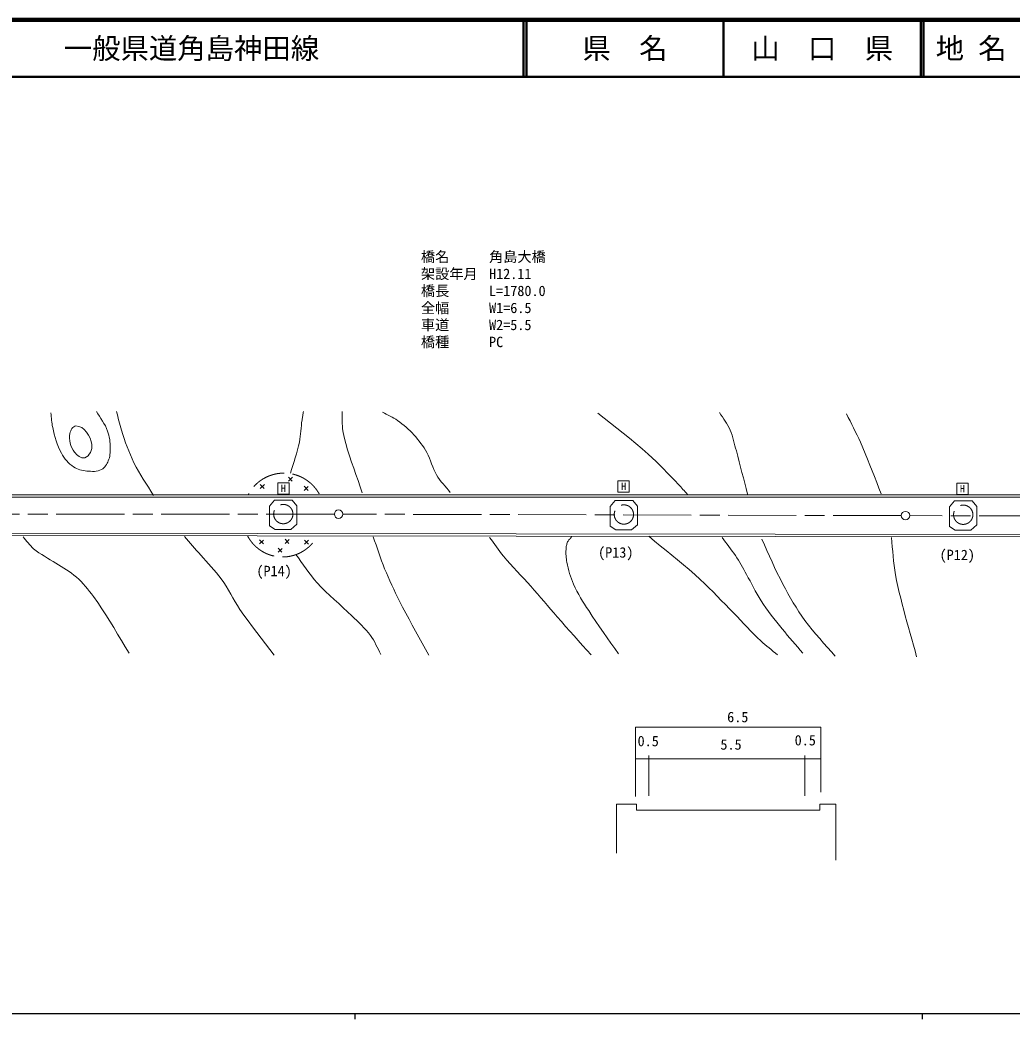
# Model space of a CAD drawing. Units: millimetres, scale not verified. Extents: x 40000 to 680000, y 20000 to 380000.
# Drawn here: x 209015 to 383834, y 204000 to 380000 of the extents above; entities that cross this region are included whole.
import ezdxf
from ezdxf.enums import TextEntityAlignment as Align

# ---------------------------------------------------------------- set-up
doc = ezdxf.new("R2010")
doc.units = ezdxf.units.MM
doc.header["$LTSCALE"] = 1000
doc.linetypes.add('CHAIN', pattern=[18.5, 12, -1.5, 3.5, -1.5])
doc.linetypes.add('DASHED', pattern=[7.5, 6, -1.5])
for name, color, linetype, lineweight in [('M-BGD', 7, 'Continuous', 13), ('M-BMK', 2, 'Continuous', 13), ('M-STR-HTXT', 7, 'Continuous', 13), ('M-TTL', 7, 'Continuous', 140), ('M-TTL-BAND', 7, 'Continuous', 25), ('M-TTL-LINE', 7, 'Continuous', 50)]:
    doc.layers.add(name, color=color, linetype=linetype, lineweight=lineweight)
doc.layers.add('M-TTL-TXT', color=7, linetype='Continuous')
doc.styles.add('ＭＳ ゴシック', font='')
doc.styles.get('ＭＳ ゴシック').set_extended_font_data('MS Gothic')

msp = doc.modelspace()

# ---------------------------------------------------------------- linework, layer by layer
at = {"layer": 'M-BGD'}
for p, q in [((256310, 299459), (256988, 298744)), ((256310, 298736), (257025, 299437)), ((251363, 298189), (252042, 297474)), ((251363, 297467), (252078, 298167)), ((254444, 298438), (256444, 298438)), ((254444, 296438), (254444, 298438)), ((256444, 298438), (256444, 296438)), ((259112, 297853), (259790, 297138)), ((259112, 297131), (259827, 297832)), ((314391, 298788), (316391, 298788)), ((314391, 296788), (314391, 298788)), ((316391, 298788), (316391, 296788)), ((374104, 298380), (376104, 298380)), ((374104, 296380), (374104, 298380)), ((376104, 298380), (376104, 296380)), ((564710, 295918), (196448, 295918)), ((564710, 296318), (196487, 296318)), ((256444, 296438), (254444, 296438)), ((316391, 296788), (314391, 296788)), ((376104, 296380), (374104, 296380)), ((564622, 288709), (194960, 289176)), ((251229, 288410), (251908, 287695)), ((251229, 287687), (251944, 288388)), ((254500, 286938), (255179, 286223)), ((254500, 286216), (255215, 286916)), ((255741, 288514), (256419, 287799)), ((255741, 287792), (256456, 288492)), ((259170, 288383), (259849, 287668)), ((259170, 287661), (259885, 288361))]:
    msp.add_line(p, q, dxfattribs=at)
at = {"layer": 'M-BGD', "linetype": 'DASHED'}
for p, q in [((252981, 294374), (253885, 295392)), ((252981, 290898), (252981, 294374)), ((253885, 295392), (256986, 295392)), ((256986, 295392), (257811, 294400)), ((257811, 294400), (257811, 291158)), ((313000, 294301), (313905, 295319)), ((313000, 290825), (313000, 294301)), ((313905, 295319), (317005, 295319)), ((317005, 295319), (317830, 294327)), ((317830, 294327), (317830, 291085)), ((372801, 294257), (373706, 295276)), ((372801, 290781), (372801, 294257)), ((373706, 295276), (376806, 295276)), ((376806, 295276), (377631, 294283)), ((377631, 294283), (377631, 291042)), ((253991, 290241), (252981, 290898)), ((257811, 291158), (256775, 290241)), ((314010, 290168), (313000, 290825)), ((317830, 291085), (316794, 290168)), ((373811, 290124), (372801, 290781)), ((377631, 291042), (376595, 290124)), ((256775, 290241), (253991, 290241)), ((316794, 290168), (314010, 290168)), ((376595, 290124), (373811, 290124))]:
    msp.add_line(p, q, dxfattribs=at)
at = {"layer": 'M-BGD'}
for points in [[(222482, 311050), (222739, 310620), (223009, 310196), (223284, 309774), (223557, 309352), (223819, 308924), (224063, 308488), (224282, 308040), (224466, 307577), (224582, 307218), (224680, 306854), (224760, 306484), (224824, 306110), (224873, 305734), (224907, 305356), (224927, 304978), (224933, 304600), (224931, 304315), (224921, 304027), (224902, 303740), (224871, 303454), (224826, 303170), (224764, 302891), (224684, 302619), (224583, 302353), (224481, 302128), (224368, 301903), (224242, 301684), (224102, 301474), (223948, 301277), (223778, 301097), (223591, 300939), (223387, 300806), (223092, 300670), (222781, 300575), (222459, 300514), (222127, 300484), (221791, 300477), (221453, 300488), (221118, 300512), (220789, 300544), (220484, 300580), (220178, 300630), (219874, 300694), (219574, 300773), (219280, 300870), (218994, 300984), (218718, 301118), (218454, 301273), (218127, 301505), (217818, 301762), (217527, 302042), (217254, 302341), (216997, 302656), (216757, 302985), (216533, 303322), (216324, 303666), (216040, 304196), (215792, 304742), (215574, 305304), (215382, 305876), (215211, 306458), (215057, 307044), (214913, 307632), (214777, 308219), (214712, 308536), (214660, 308855), (214619, 309176), (214584, 309498), (214553, 309821), (214524, 310143), (214492, 310466), (214456, 310788)], [(232522, 296253), (232088, 296965), (231645, 297671), (231197, 298375), (230752, 299080), (230314, 299789), (229891, 300506), (229486, 301233), (229107, 301974), (228779, 302671), (228469, 303376), (228175, 304089), (227895, 304807), (227629, 305531), (227373, 306259), (227127, 306990), (226889, 307723), (226765, 308130), (226650, 308540), (226543, 308952), (226442, 309365), (226343, 309780), (226245, 310194), (226146, 310608), (226042, 311021)], [(256687, 300135), (256888, 300823), (257098, 301509), (257311, 302194), (257522, 302880), (257727, 303567), (257919, 304257), (258095, 304952), (258248, 305651), (258334, 306132), (258403, 306615), (258459, 307101), (258507, 307588), (258552, 308075), (258599, 308562), (258652, 309048), (258715, 309533), (258745, 309723), (258776, 309913), (258808, 310103), (258842, 310292), (258876, 310482), (258911, 310671), (258945, 310861), (258978, 311050)], [(265778, 311050), (265790, 310619), (265794, 310187), (265794, 309755), (265795, 309322), (265804, 308891), (265825, 308461), (265863, 308032), (265924, 307606), (266148, 306486), (266422, 305378), (266736, 304280), (267082, 303190), (267451, 302105), (267834, 301024), (268223, 299944), (268610, 298863), (268984, 297780), (269339, 296691)], [(272900, 310934), (273234, 310751), (273572, 310574), (273910, 310399), (274249, 310223), (274584, 310043), (274915, 309855), (275240, 309657), (275555, 309445), (275945, 309162), (276327, 308869), (276702, 308566), (277068, 308253), (277427, 307930), (277776, 307598), (278115, 307257), (278445, 306906), (278766, 306545), (279077, 306174), (279379, 305795), (279670, 305408), (279950, 305012), (280219, 304610), (280476, 304200), (280721, 303783), (280967, 303308), (281181, 302816), (281375, 302315), (281559, 301808), (281743, 301302), (281940, 300802), (282160, 300314), (282414, 299843), (282676, 299432), (282960, 299036), (283260, 298651), (283572, 298275), (283891, 297902), (284211, 297531), (284528, 297158), (284836, 296779)], [(310826, 310758), (311944, 309860), (313070, 308971), (314199, 308085), (315326, 307197), (316447, 306302), (317557, 305395), (318652, 304469), (319727, 303521), (320419, 302882), (321099, 302231), (321769, 301569), (322431, 300899), (323087, 300223), (323740, 299543), (324389, 298861), (325039, 298180), (325243, 297964), (325445, 297746), (325646, 297528), (325846, 297308), (326046, 297088), (326245, 296868), (326444, 296648), (326644, 296428)], [(337210, 296487), (336967, 297436), (336727, 298385), (336487, 299335), (336248, 300285), (336006, 301234), (335761, 302183), (335511, 303130), (335254, 304075), (335131, 304539), (335015, 305005), (334899, 305471), (334780, 305937), (334652, 306400), (334512, 306858), (334354, 307309), (334174, 307752), (333980, 308160), (333765, 308556), (333534, 308944), (333292, 309326), (333043, 309705), (332793, 310083), (332545, 310462), (332306, 310846)], [(360791, 296516), (360386, 297529), (359987, 298545), (359590, 299562), (359193, 300578), (358793, 301594), (358388, 302607), (357975, 303617), (357551, 304622), (357114, 305622), (356825, 306254), (356527, 306882), (356221, 307506), (355911, 308128), (355598, 308749), (355284, 309369), (354971, 309990), (354662, 310613)], [(209553, 288957), (209783, 288691), (210007, 288419), (210230, 288146), (210454, 287873), (210682, 287605), (210917, 287344), (211162, 287093), (211421, 286856), (211877, 286487), (212354, 286145), (212845, 285822), (213346, 285513), (213853, 285211), (214361, 284910), (214865, 284605), (215361, 284287), (215816, 283993), (216277, 283707), (216740, 283422), (217201, 283135), (217656, 282841), (218102, 282534), (218535, 282211), (218950, 281865), (219370, 281477), (219774, 281073), (220163, 280654), (220540, 280223), (220906, 279781), (221263, 279333), (221612, 278878), (221956, 278421), (222722, 277360), (223457, 276278), (224168, 275179), (224860, 274068), (225540, 272948), (226214, 271824), (226888, 270700), (227568, 269580), (228261, 268469)], [(253827, 268119), (253063, 269122), (252290, 270119), (251515, 271114), (250741, 272110), (249973, 273111), (249217, 274119), (248476, 275139), (247756, 276174), (247329, 276833), (246923, 277506), (246531, 278189), (246144, 278874), (245755, 279558), (245354, 280235), (244935, 280898), (244488, 281544), (244070, 282093), (243635, 282629), (243185, 283153), (242726, 283669), (242260, 284180), (241793, 284690), (241328, 285201), (240869, 285717), (240509, 286127), (240148, 286537), (239787, 286945), (239426, 287354), (239064, 287762), (238702, 288170), (238341, 288578), (237979, 288986)], [(281042, 268089), (280468, 269148), (279889, 270204), (279308, 271259), (278727, 272314), (278148, 273370), (277574, 274429), (277007, 275492), (276450, 276559), (275906, 277633), (275557, 278335), (275213, 279039), (274873, 279745), (274539, 280454), (274211, 281166), (273892, 281882), (273580, 282601), (273279, 283324), (273003, 284019), (272741, 284719), (272487, 285423), (272241, 286129), (271998, 286836), (271757, 287544), (271513, 288252), (271265, 288957)], [(291782, 288811), (292083, 288401), (292380, 287988), (292677, 287574), (292973, 287161), (293273, 286749), (293576, 286342), (293886, 285939), (294205, 285542), (294785, 284856), (295381, 284184), (295987, 283521), (296602, 282865), (297219, 282211), (297836, 281556), (298447, 280897), (299050, 280231), (299636, 279565), (300218, 278895), (300797, 278223), (301374, 277550), (301951, 276875), (302528, 276202), (303108, 275530), (303690, 274860), (304430, 274018), (305172, 273177), (305916, 272338), (306662, 271499), (307407, 270662), (308153, 269824), (308899, 268986), (309644, 268148)], [(314489, 268352), (313828, 269298), (313160, 270239), (312490, 271179), (311821, 272119), (311157, 273063), (310502, 274013), (309860, 274971), (309235, 275940), (308877, 276505), (308519, 277071), (308164, 277640), (307817, 278213), (307481, 278792), (307160, 279378), (306858, 279974), (306579, 280581), (306383, 281050), (306200, 281524), (306029, 282004), (305871, 282488), (305727, 282977), (305597, 283469), (305483, 283964), (305383, 284462), (305335, 284740), (305295, 285020), (305262, 285301), (305238, 285582), (305223, 285864), (305217, 286147), (305222, 286429), (305237, 286710), (305251, 286882), (305269, 287054), (305292, 287226), (305322, 287397), (305359, 287566), (305405, 287732), (305461, 287895), (305529, 288052), (305595, 288175), (305673, 288290), (305759, 288401), (305852, 288507), (305947, 288612), (306044, 288715), (306139, 288820), (306229, 288928)], [(319815, 289045), (320827, 288203), (321846, 287367), (322867, 286535), (323888, 285703), (324906, 284867), (325918, 284025), (326922, 283174), (327914, 282309), (328892, 281427), (329654, 280713), (330404, 279986), (331144, 279248), (331877, 278503), (332605, 277753), (333331, 277002), (334057, 276250), (334787, 275503), (335381, 274889), (335968, 274268), (336551, 273643), (337135, 273019), (337722, 272399), (338317, 271786), (338923, 271185), (339544, 270599), (339902, 270280), (340268, 269970), (340639, 269666), (341014, 269367), (341392, 269070), (341770, 268775), (342147, 268478), (342521, 268177)], [(346987, 268469), (346529, 269000), (346068, 269529), (345607, 270057), (345146, 270585), (344687, 271116), (344231, 271649), (343782, 272187), (343338, 272730), (342852, 273335), (342366, 273942), (341884, 274551), (341407, 275165), (340938, 275784), (340479, 276410), (340034, 277046), (339603, 277691), (339252, 278254), (338918, 278826), (338598, 279406), (338285, 279992), (337977, 280579), (337669, 281167), (337356, 281752), (337034, 282332), (336800, 282748), (336567, 283165), (336333, 283582), (336098, 283998), (335860, 284411), (335617, 284822), (335367, 285229), (335108, 285630), (334830, 286040), (334542, 286443), (334248, 286841), (333949, 287236), (333646, 287629), (333344, 288022), (333042, 288415), (332744, 288811)], [(362572, 288840), (362657, 288019), (362732, 287195), (362805, 286372), (362879, 285549), (362960, 284726), (363054, 283906), (363166, 283088), (363301, 282274), (363503, 281228), (363723, 280186), (363960, 279148), (364211, 278113), (364474, 277081), (364747, 276051), (365027, 275022), (365312, 273995), (365600, 272968), (365889, 271941), (366177, 270914), (366460, 269887), (366738, 268858), (367008, 267827)], [(339749, 288548), (340206, 287553), (340655, 286554), (341101, 285553), (341549, 284553), (342003, 283556), (342469, 282565), (342951, 281582), (343455, 280610), (343900, 279787), (344353, 278969), (344816, 278155), (345291, 277348), (345778, 276550), (346281, 275761), (346800, 274984), (347337, 274218), (347956, 273392), (348600, 272586), (349265, 271796), (349943, 271016), (350630, 270243), (351319, 269472), (352003, 268697), (352678, 267914)], [(257606, 285863), (258071, 285231), (258529, 284593), (258983, 283952), (259438, 283312), (259900, 282678), (260373, 282052), (260862, 281439), (261371, 280843), (262091, 280069), (262839, 279322), (263608, 278595), (264390, 277881), (265177, 277173), (265963, 276462), (266740, 275743), (267500, 275006), (267923, 274592), (268351, 274182), (268779, 273772), (269204, 273358), (269620, 272937), (270022, 272505), (270407, 272058), (270769, 271592), (271039, 271198), (271288, 270791), (271521, 270373), (271741, 269947), (271955, 269518), (272168, 269087), (272384, 268659), (272608, 268235)]]:
    msp.add_lwpolyline(points, dxfattribs=at)
msp.add_lwpolyline([(218863, 308482), (218662, 308445), (218479, 308349), (218316, 308206), (218172, 308027), (218050, 307822), (217948, 307603), (217869, 307382), (217812, 307169), (217749, 306746), (217740, 306313), (217782, 305876), (217871, 305441), (218003, 305017), (218176, 304609), (218386, 304225), (218629, 303871), (218801, 303664), (218996, 303458), (219212, 303266), (219444, 303097), (219687, 302963), (219937, 302874), (220189, 302843), (220439, 302878), (220740, 303015), (221006, 303226), (221234, 303496), (221420, 303811), (221563, 304155), (221658, 304513), (221703, 304871), (221694, 305213), (221586, 305766), (221387, 306332), (221108, 306885), (220759, 307395), (220350, 307838), (219891, 308185), (219392, 308408)], close=True, dxfattribs=at)
at = {"layer": 'M-BGD', "linetype": 'DASHED'}
for centre in [(255417, 292955), (315437, 292882), (375238, 292839)]:
    msp.add_circle(centre, 1700, dxfattribs=at)
for centre, radius, start, end in [((255523, 293057), 7113, 29.37013, 151.7033), ((255275, 292348), 6952, 208.10015, 328.85586)]:
    msp.add_arc(centre, radius, start, end, dxfattribs=at)
at = {"layer": 'M-BMK', "linetype": 'CHAIN'}
for p, q in [((264415, 292941), (166072, 292970)), ((364317, 292680), (265915, 292939)), ((464043, 292620), (365817, 292678))]:
    msp.add_line(p, q, dxfattribs=at)
at = {"layer": 'M-BMK'}
for centre in [(265165, 292941), (365067, 292678)]:
    msp.add_circle(centre, 750, dxfattribs=at)
at = {"layer": 'M-STR-HTXT'}
for p, q in [((564622, 289109), (194919, 289576)), ((317488, 255399), (350124, 255399)), ((317488, 243209), (317488, 255399)), ((350124, 255399), (350124, 243941)), ((319838, 250433), (319838, 243323)), ((347309, 250433), (347309, 243323)), ((317488, 249824), (350124, 249824)), ((314123, 241828), (317684, 241828)), ((314123, 233200), (314123, 241828)), ((317684, 241828), (317684, 240800)), ((349987, 241828), (349987, 240800)), ((349987, 241828), (352801, 241828)), ((352801, 241828), (352801, 231979)), ((317684, 240800), (349987, 240800))]:
    msp.add_line(p, q, dxfattribs=at)
at = {"layer": 'M-TTL', "color": 2}
msp.add_line((680000, 380000), (40000, 380000), dxfattribs=at)
at = {"layer": 'M-TTL-BAND'}
for p, q in [((40000, 205000), (579000, 205000)), ((268000, 205000), (268000, 204000)), ((368000, 205000), (368000, 204000))]:
    msp.add_line(p, q, dxfattribs=at)
at = {"layer": 'M-TTL-LINE'}
for p, q in [((297750, 380000), (297750, 370000)), ((298250, 380000), (298250, 370000)), ((333000, 380000), (333000, 370000)), ((367750, 380000), (367750, 370000)), ((368250, 380000), (368250, 370000)), ((40000, 370000), (680000, 370000))]:
    msp.add_line(p, q, dxfattribs=at)

# ---------------------------------------------------------------- texts
at = {"layer": 'M-BGD', "style": 'ＭＳ ゴシック'}
for p in [(255444, 296438), (315391, 296788), (375104, 296380)]:
    msp.add_text('H', height=1320, dxfattribs=at).set_placement(p, align=Align.BOTTOM_CENTER)
for s, p in [('(P13)', (314007, 286199)), ('(P12)', (374187, 285761)), ('(P14)', (253798, 282930))]:
    msp.add_text(s, height=1833, dxfattribs=at).set_placement(p, align=Align.MIDDLE_CENTER)
at = {"layer": 'M-STR-HTXT', "style": 'ＭＳ ゴシック'}
for s, p in [('橋名', (279672, 336816)), ('角島大橋', (291672, 336816)), ('架設年月', (279672, 333816)), ('H12.11', (291672, 333816)), ('橋長', (279672, 330816)), ('L=1780.0', (291672, 330816)), ('全幅', (279672, 327816)), ('W1=6.5', (291672, 327816)), ('車道', (279672, 324816)), ('W2=5.5', (291672, 324816)), ('橋種', (279672, 321816)), ('PC', (291672, 321816))]:
    msp.add_text(s, height=1833, dxfattribs=at).set_placement(p, align=Align.BOTTOM_LEFT)
for s, p in [('6.5', (335505, 255743)), ('0.5', (319722, 251507)), ('0.5', (347401, 251652)), ('5.5', (334316, 250897))]:
    msp.add_text(s, height=1833, dxfattribs=at).set_placement(p, align=Align.BOTTOM_CENTER)
at = {"layer": 'M-TTL-TXT', "style": 'ＭＳ ゴシック'}
for s, p in [('一般県道角島神田線', (216734, 375000)), ('地 名', (370380, 375000))]:
    msp.add_text(s, height=3666, dxfattribs=at).set_placement(p, align=Align.MIDDLE_LEFT)
for s, p in [('県\u3000名', (315625, 375000)), ('山\u3000口\u3000県', (350375, 375000))]:
    msp.add_text(s, height=3666, dxfattribs=at).set_placement(p, align=Align.MIDDLE_CENTER)

doc.saveas('drawing.dxf')
